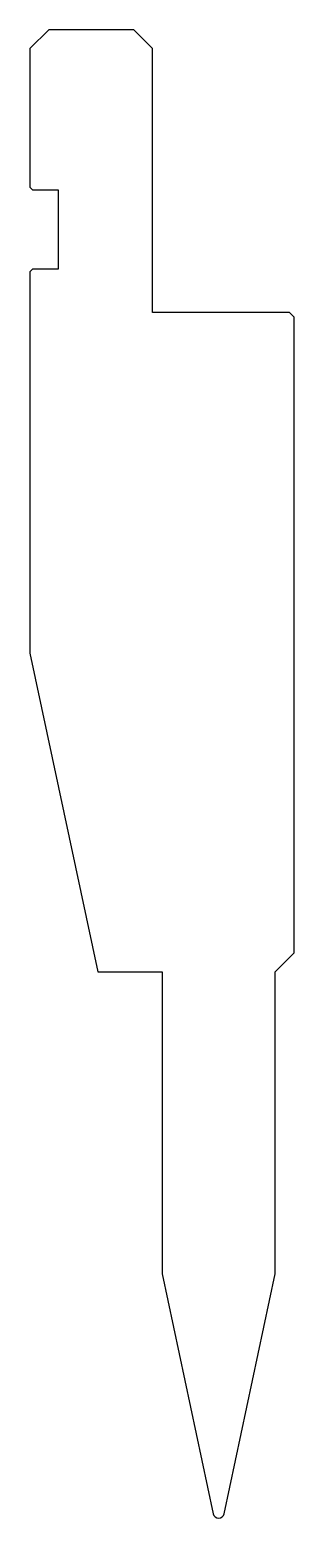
# Model space of a CAD drawing. Header units: metres. Extents: x -16 to 12, y -96 to 62.
import ezdxf

# ---------------------------------------------------------------- set-up
doc = ezdxf.new("R2010")
doc.units = ezdxf.units.M

msp = doc.modelspace()

# ---------------------------------------------------------------- linework, layer by layer
for p, q in [((-14.317404, 61.708215), (-16.317404, 59.708215)), ((-5.317404, 61.708215), (-14.317404, 61.708215)), ((-3.317404, 59.708215), (-5.317404, 61.708215)), ((-16.317404, 59.708215), (-16.317404, 45.008215)), ((-3.317404, 31.708215), (-3.317404, 59.708215)), ((-16.317404, 45.008215), (-16.017404, 44.708215)), ((-16.017404, 44.708215), (-13.317404, 44.708215)), ((-13.317404, 44.708215), (-13.317404, 36.308215)), ((-16.017404, 36.308215), (-16.317404, 36.008215)), ((-16.317404, 36.008215), (-16.317404, -4.481785)), ((-13.317404, 36.308215), (-16.017404, 36.308215)), ((11.182596, 31.708215), (-3.317404, 31.708215)), ((11.682596, 31.208215), (11.182596, 31.708215)), ((11.682596, -36.291785), (11.682596, 31.208215)), ((-16.317404, -4.481785), (-9.130867, -38.291785)), ((9.682596, -38.291785), (11.682596, -36.291785)), ((-9.130867, -38.291785), (-2.317404, -38.291785)), ((-2.317404, -38.291785), (-2.317404, -70.349844)), ((9.682596, -70.349844), (9.682596, -38.291785)), ((-2.317404, -70.349844), (3.095707, -95.816532)), ((4.269484, -95.816532), (9.682596, -70.349844))]:
    msp.add_line(p, q)
msp.add_arc((3.682596, -95.691785), 0.6, 192, 348)

doc.saveas('drawing.dxf')
